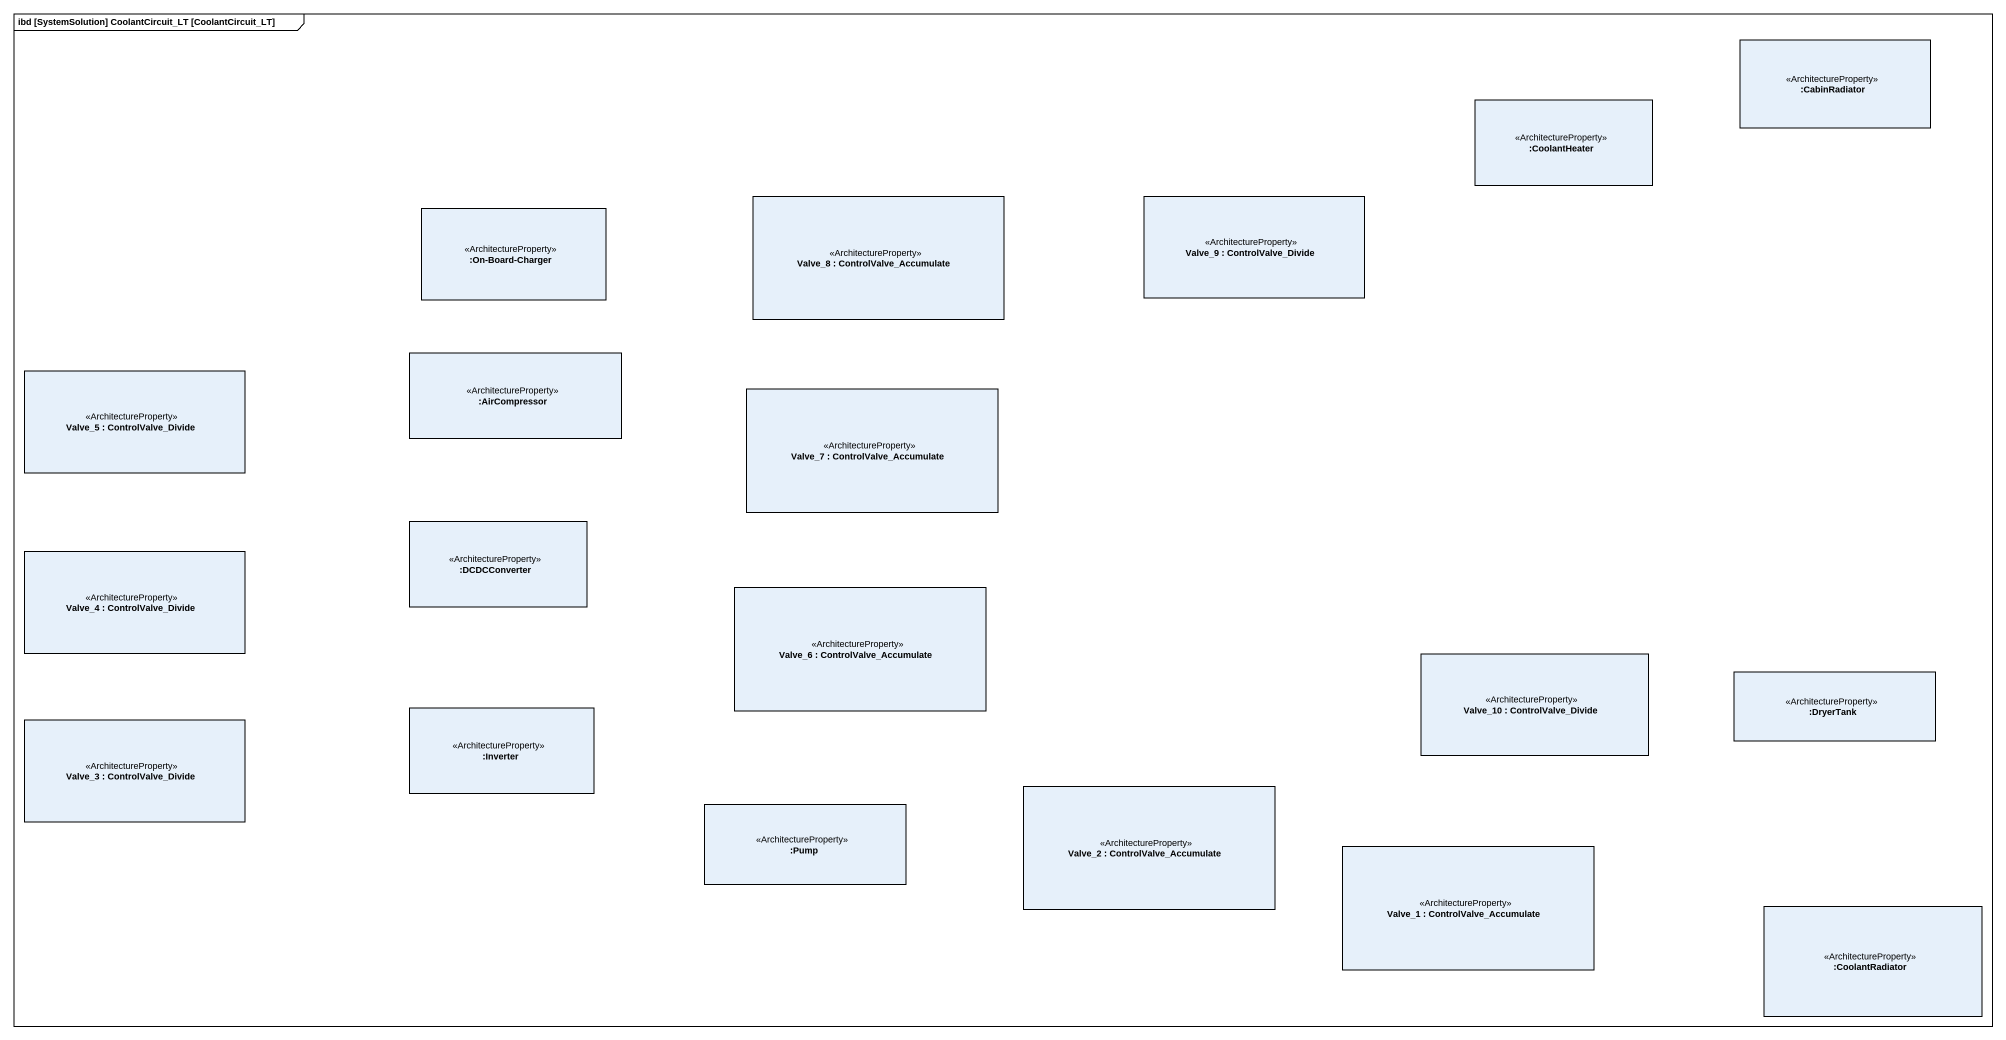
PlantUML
@startuml
mainframe ibd [SystemSolution] CoolantCircuit_LT [CoolantCircuit_LT]
rectangle ":CabinRadiator" as CabinRadiator <<ArchitectureProperty>>
rectangle ":CoolantHeater" as CoolantHeater <<ArchitectureProperty>>
rectangle "Valve_8 : ControlValve_Accumulate" as Valve_8 <<ArchitectureProperty>>
rectangle "Valve_9 : ControlValve_Divide" as Valve_9 <<ArchitectureProperty>>
rectangle ":On-Board-Charger" as On_Board_Charger <<ArchitectureProperty>>
rectangle ":AirCompressor" as AirCompressor <<ArchitectureProperty>>
rectangle "Valve_5 : ControlValve_Divide" as Valve_5 <<ArchitectureProperty>>
rectangle "Valve_7 : ControlValve_Accumulate" as Valve_7 <<ArchitectureProperty>>
rectangle ":DCDCConverter" as DCDCConverter <<ArchitectureProperty>>
rectangle "Valve_4 : ControlValve_Divide" as Valve_4 <<ArchitectureProperty>>
rectangle "Valve_6 : ControlValve_Accumulate" as Valve_6 <<ArchitectureProperty>>
rectangle "Valve_10 : ControlValve_Divide" as Valve_10 <<ArchitectureProperty>>
rectangle ":DryerTank" as DryerTank <<ArchitectureProperty>>
rectangle "Valve_3 : ControlValve_Divide" as Valve_3 <<ArchitectureProperty>>
rectangle ":Inverter" as Inverter <<ArchitectureProperty>>
rectangle ":Pump" as Pump <<ArchitectureProperty>>
rectangle "Valve_2 : ControlValve_Accumulate" as Valve_2 <<ArchitectureProperty>>
rectangle "Valve_1 : ControlValve_Accumulate" as Valve_1 <<ArchitectureProperty>>
rectangle ":CoolantRadiator" as CoolantRadiator <<ArchitectureProperty>>
@enduml
